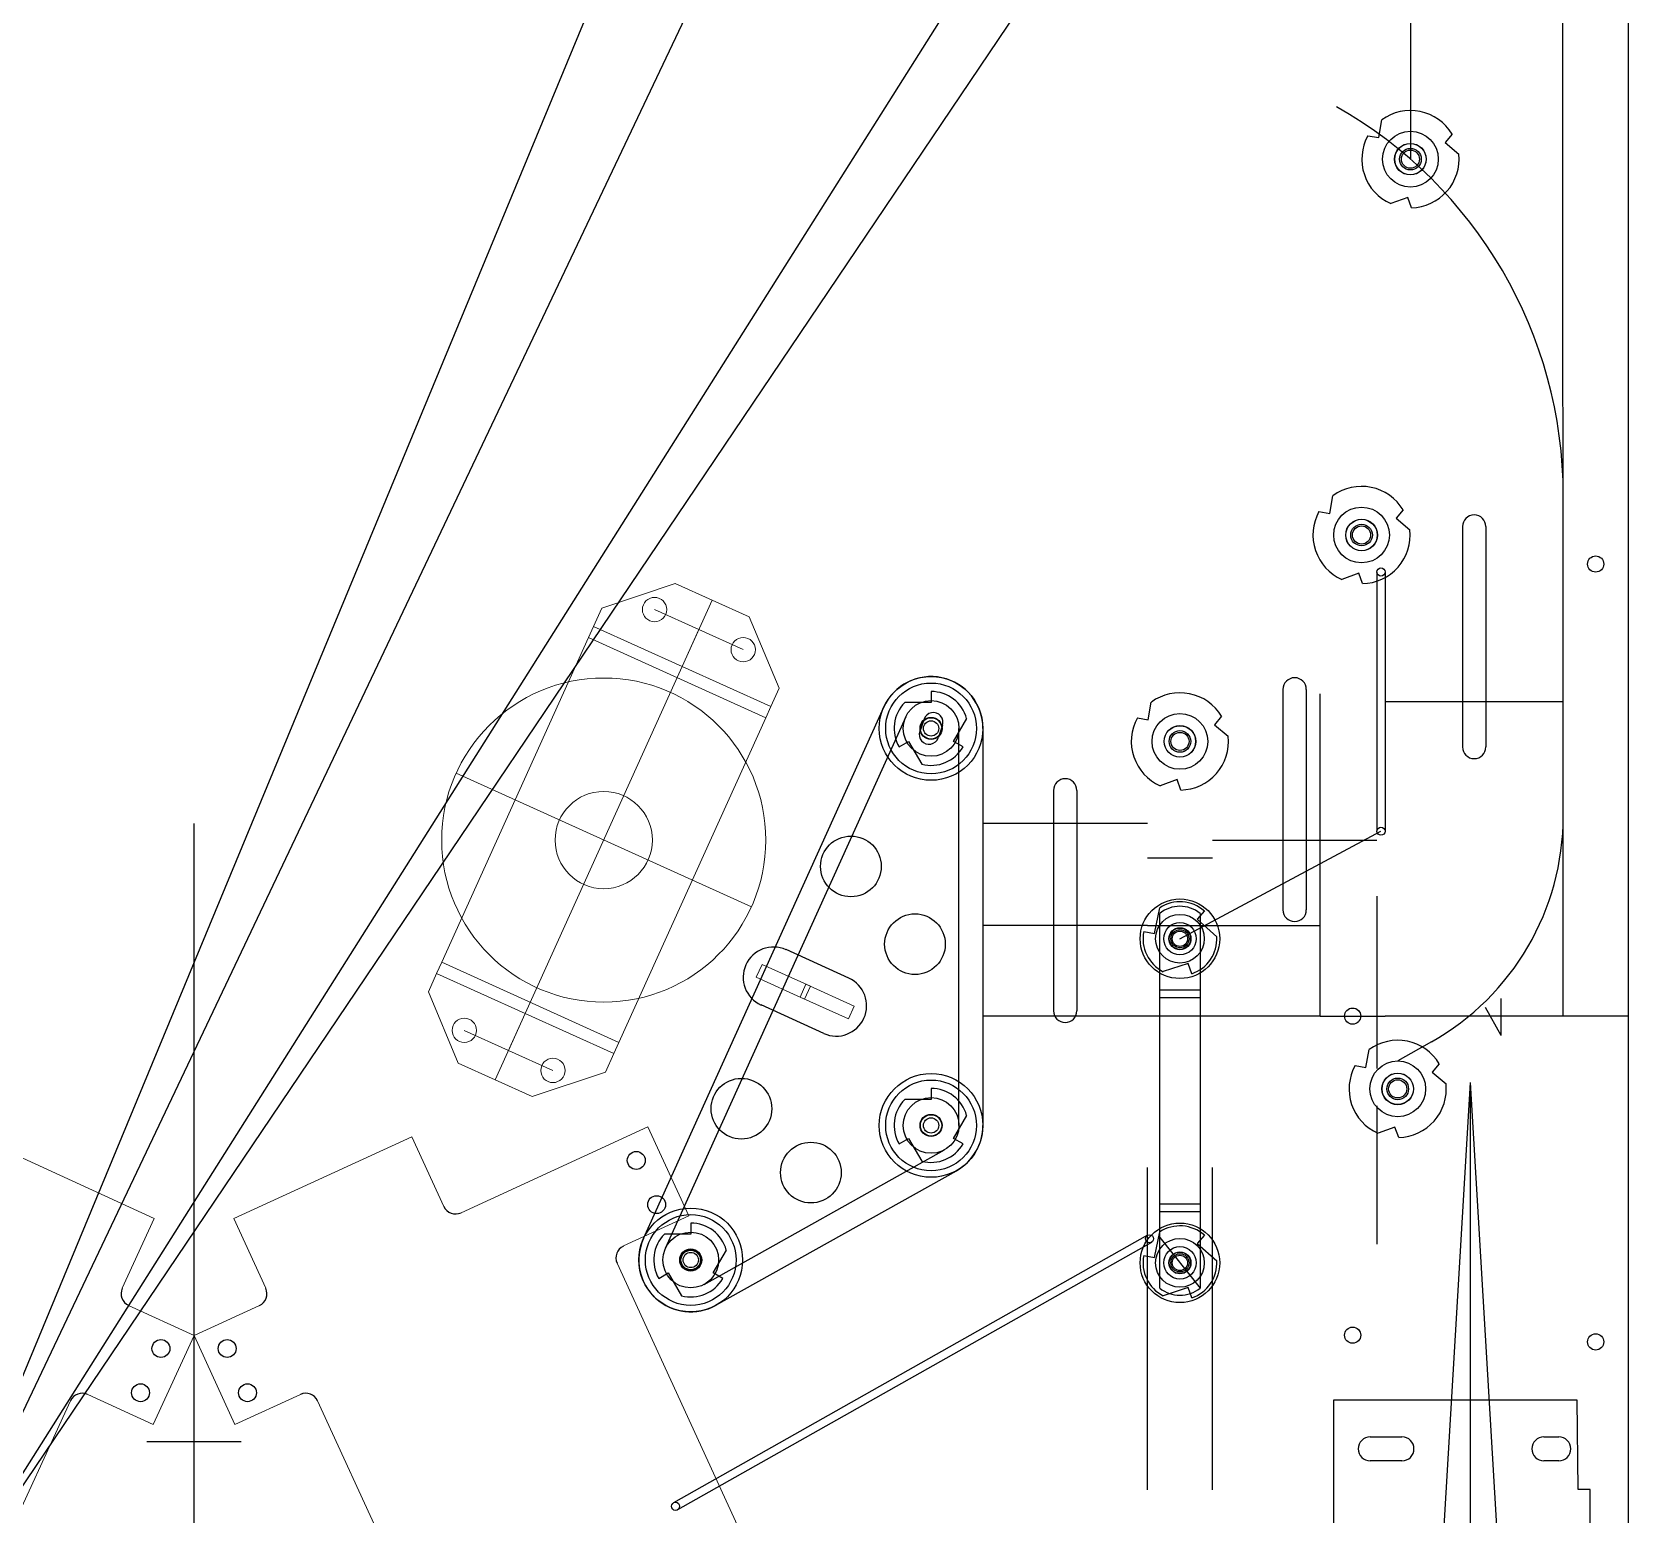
# Model space of a CAD drawing. Extents: x 0 to 20.4, y 0 to 42.
# Drawn here: x 7.94 to 20.25, y 7.67 to 19.1 of the extents above; entities that cross this region are included whole.
import ezdxf

# ---------------------------------------------------------------- set-up
doc = ezdxf.new("R2010")
doc.units = 0
doc.header["$LTSCALE"] = 5
doc.header["$MEASUREMENT"] = 0
for name, color, linetype in [('Z0_BALLGEOM', 6, 'Continuous'), ('Z0_BOTCOMP', 4, 'Continuous'), ('Z0_CUT500', 5, 'Continuous'), ('Z0_CUTFLUTE', 5, 'Continuous'), ('Z0_PLASTICS', 37, 'Continuous'), ('Z0_RUBBER', 2, 'Continuous'), ('Z0_TOPCOMP', 6, 'Continuous'), ('Z0_WOODOUTLINE', 5, 'Continuous')]:
    doc.layers.add(name, color=color, linetype=linetype)

msp = doc.modelspace()

# ---------------------------------------------------------------- linework, layer by layer
at = {"layer": 'Z0_BALLGEOM', "color": 6, "linetype": 'Continuous', "lineweight": 25}
msp.add_line((17.796, 22.614), (6.958, 6.548), dxfattribs=at)
at = {"layer": 'Z0_BALLGEOM', "color": 5, "linetype": 'Continuous', "lineweight": 25}
for p, q in [((9.188, 5.548), (9.188, 13)), ((8.824, 8.233), (9.551, 8.233))]:
    msp.add_line(p, q, dxfattribs=at)
at = {"layer": 'Z0_BOTCOMP', "color": 4, "linetype": 'Continuous', "lineweight": 25}
for p, q in [((18.327, 18.289), (18.351, 18.426)), ((18.243, 18.304), (18.327, 18.289)), ((18.892, 18.317), (18.838, 18.252)), ((18.838, 18.252), (18.944, 18.162)), ((18.55, 17.828), (18.419, 17.78)), ((18.579, 17.748), (18.55, 17.828)), ((17.949, 15.39), (17.973, 15.527)), ((17.865, 15.405), (17.949, 15.39)), ((18.515, 15.418), (18.46, 15.353)), ((18.46, 15.353), (18.567, 15.263)), ((18.172, 14.929), (18.041, 14.881)), ((18.201, 14.849), (18.172, 14.929)), ((14.873, 13.932), (14.67, 13.932)), ((14.873, 14.017), (14.873, 13.932)), ((16.548, 13.798), (16.572, 13.935)), ((15.047, 13.632), (15.148, 13.808)), ((16.465, 13.813), (16.548, 13.798)), ((17.114, 13.826), (17.059, 13.761)), ((17.059, 13.761), (17.166, 13.672)), ((14.627, 13.59), (14.7, 13.632)), ((14.7, 13.632), (14.802, 13.456)), ((15.12, 13.59), (15.047, 13.632)), ((16.771, 13.337), (16.641, 13.29)), ((16.8, 13.257), (16.771, 13.337)), ((16.597, 12.15), (16.637, 12.349)), ((16.982, 12.324), (16.925, 12.26)), ((16.925, 12.26), (17.078, 12.125)), ((16.514, 12.167), (16.597, 12.15)), ((16.857, 11.92), (16.664, 11.856)), ((16.884, 11.84), (16.857, 11.92)), ((18.228, 11.118), (18.253, 11.255)), ((18.145, 11.133), (18.228, 11.118)), ((18.794, 11.146), (18.74, 11.081)), ((18.74, 11.081), (18.846, 10.992)), ((14.873, 10.87), (14.67, 10.87)), ((14.873, 10.955), (14.873, 10.87)), ((15.047, 10.57), (15.148, 10.746)), ((18.452, 10.657), (18.321, 10.61)), ((18.481, 10.577), (18.452, 10.657)), ((14.627, 10.527), (14.7, 10.57)), ((14.7, 10.57), (14.802, 10.394)), ((15.12, 10.527), (15.047, 10.57)), ((13.019, 9.917), (13.019, 9.832)), ((13.019, 9.832), (12.816, 9.832)), ((16.597, 9.65), (16.637, 9.849)), ((16.982, 9.824), (16.925, 9.76)), ((16.925, 9.76), (17.078, 9.625)), ((13.192, 9.532), (13.294, 9.708)), ((16.514, 9.667), (16.597, 9.65)), ((12.772, 9.49), (12.846, 9.532)), ((12.846, 9.532), (12.947, 9.356)), ((13.266, 9.49), (13.192, 9.532)), ((16.857, 9.42), (16.664, 9.356)), ((16.884, 9.34), (16.857, 9.42)), ((19.858, 8.552), (17.978, 8.552)), ((17.978, 8.552), (17.978, 3.702)), ((19.865, 7.862), (19.858, 8.552)), ((18.261, 8.267), (18.506, 8.267)), ((19.601, 8.267), (19.716, 8.267)), ((18.168, 8.175), (18.168, 8.175)), ((18.598, 8.175), (18.598, 8.175)), ((19.508, 8.175), (19.508, 8.175)), ((19.808, 8.175), (19.808, 8.175)), ((18.506, 8.082), (18.261, 8.082)), ((19.716, 8.082), (19.601, 8.082)), ((19.958, 7.862), (19.865, 7.862)), ((19.958, 3.702), (19.958, 7.862))]:
    msp.add_line(p, q, dxfattribs=at)
at = {"layer": 'Z0_BOTCOMP', "color": 4, "linetype": 'Continuous', "lineweight": 5}
for p, q in [((12.9, 14.851), (12.334, 14.661)), ((13.47, 14.593), (12.9, 14.851)), ((12.27, 14.519), (12.334, 14.661)), ((12.953, 14.209), (13.185, 14.722)), ((13.424, 14.34), (12.74, 14.649)), ((13.701, 14.043), (13.47, 14.593)), ((12.231, 14.433), (11.098, 11.928)), ((12.27, 14.519), (12.231, 14.433)), ((13.598, 13.815), (12.231, 14.433)), ((12.231, 14.433), (13.598, 13.815)), ((13.637, 13.9), (12.27, 14.519)), ((13.082, 14.494), (12.953, 14.209)), ((12.953, 14.209), (11.743, 11.533)), ((13.637, 13.9), (13.701, 14.043)), ((12.465, 11.309), (13.598, 13.815)), ((13.598, 13.815), (13.637, 13.9)), ((13.487, 12.356), (11.209, 13.386)), ((10.995, 11.7), (11.059, 11.842)), ((11.059, 11.842), (11.098, 11.928)), ((12.426, 11.224), (11.059, 11.842)), ((11.098, 11.928), (12.465, 11.309)), ((11.098, 11.928), (12.465, 11.309)), ((11.226, 11.149), (10.995, 11.7)), ((11.743, 11.533), (11.511, 11.021)), ((11.743, 11.533), (11.614, 11.248)), ((11.956, 11.094), (11.272, 11.403)), ((12.362, 11.082), (12.426, 11.224)), ((12.465, 11.309), (12.426, 11.224)), ((11.796, 10.892), (11.226, 11.149)), ((12.362, 11.082), (11.796, 10.892)), ((12.689, 10.659), (11.247, 9.996)), ((12.689, 10.659), (13.005, 9.972)), ((8.88, 9.951), (7.507, 10.582)), ((9.495, 9.951), (10.868, 10.582)), ((10.868, 10.582), (11.115, 10.045)), ((8.634, 9.414), (8.88, 9.951)), ((9.741, 9.414), (9.495, 9.951)), ((12.5, 9.74), (13.005, 9.972)), ((13.437, 7.461), (12.451, 9.607)), ((8.683, 9.281), (9.188, 9.049)), ((9.692, 9.281), (9.188, 9.049)), ((8.872, 8.363), (9.188, 9.049)), ((9.503, 8.363), (9.188, 9.049)), ((7.248, 6.399), (8.234, 8.545)), ((8.872, 8.363), (8.367, 8.595)), ((9.503, 8.363), (10.008, 8.595)), ((11.127, 6.399), (10.141, 8.545))]:
    msp.add_line(p, q, dxfattribs=at)
at = {"layer": 'Z0_BOTCOMP', "color": 4, "linetype": 'Continuous', "lineweight": 25}
for centre, radius in [((18.571, 18.123), 0.121), ((18.571, 18.123), 0.0835), ((18.194, 15.224), 0.121), ((18.194, 15.224), 0.0835), ((14.873, 13.732), 0.085), ((14.873, 13.732), 0.059), ((16.793, 13.632), 0.121), ((16.793, 13.632), 0.0835), ((16.793, 12.11), 0.085), ((16.793, 12.11), 0.059), ((18.473, 10.952), 0.121), ((18.473, 10.952), 0.0835), ((14.873, 10.67), 0.085), ((14.873, 10.67), 0.059), ((12.599, 10.4), 0.069), ((12.756, 10.059), 0.069), ((13.019, 9.632), 0.085), ((13.019, 9.632), 0.059), ((16.793, 9.61), 0.085), ((16.793, 9.61), 0.059), ((8.932, 8.949), 0.069), ((9.443, 8.949), 0.069), ((8.775, 8.608), 0.069), ((9.6, 8.608), 0.069)]:
    msp.add_circle(centre, radius, dxfattribs=at)
at = {"layer": 'Z0_BOTCOMP', "color": 4, "linetype": 'Continuous', "lineweight": 5}
for centre, radius in [((12.74, 14.649), 0.0938), ((13.424, 14.34), 0.0938), ((12.348, 12.871), 1.25), ((12.348, 12.871), 0.375), ((11.272, 11.403), 0.0938), ((11.956, 11.094), 0.0938)]:
    msp.add_circle(centre, radius, dxfattribs=at)
at = {"layer": 'Z0_BOTCOMP', "color": 4, "linetype": 'Continuous', "lineweight": 25}
for centre, radius, start, end in [((18.571, 18.123), 0.375, 31.1354, 126.023), ((18.571, 18.123), 0.375, 151.1354, -113.977), ((18.571, 18.123), 0.375, -88.8646, 6.023), ((18.194, 15.224), 0.375, 31.1354, 126.023), ((18.194, 15.224), 0.375, 151.1354, -113.977), ((18.194, 15.224), 0.375, -88.8646, 6.023), ((14.873, 13.732), 0.285, 135.4321, -150), ((14.873, 13.732), 0.285, 15.4321, 90), ((16.793, 13.632), 0.375, 31.1354, 126.023), ((16.793, 13.632), 0.375, 151.1354, -113.977), ((16.793, 13.632), 0.375, -88.8646, 6.023), ((14.873, 13.732), 0.285, -104.5679, -30), ((16.793, 12.11), 0.285, 48.5559, 123.1238), ((16.793, 12.11), 0.285, 168.5559, -116.8762), ((16.793, 12.11), 0.285, -71.4441, 3.1238), ((18.473, 10.952), 0.375, 31.1354, 126.023), ((18.473, 10.952), 0.375, 151.1354, -113.977), ((18.473, 10.952), 0.375, -88.8646, 6.023), ((14.873, 10.67), 0.285, 135.4321, -150), ((14.873, 10.67), 0.285, 15.4321, 90), ((14.873, 10.67), 0.285, -104.5679, -30), ((11.206, 10.087), 0.1, -155.3152, -65.3152), ((13.019, 9.632), 0.285, 15.4321, 90), ((16.793, 9.61), 0.285, 48.5559, 123.1238), ((12.542, 9.649), 0.1, 114.6848, -155.3152), ((13.019, 9.632), 0.285, 135.4321, -150), ((16.793, 9.61), 0.285, 168.5559, -116.8762), ((16.793, 9.61), 0.285, -71.4441, 3.1238), ((13.019, 9.632), 0.285, -104.5679, -30), ((8.725, 9.372), 0.1, 155.3152, -114.6848), ((9.65, 9.372), 0.1, -65.3152, 24.6848), ((8.325, 8.504), 0.1, 65.3152, 155.3152), ((10.05, 8.504), 0.1, 24.6848, 114.6848), ((18.261, 8.175), 0.0925, 90, 180), ((18.506, 8.175), 0.0925, 0, 90), ((19.601, 8.175), 0.0925, 90, 180), ((19.716, 8.175), 0.0925, 0, 90), ((18.261, 8.175), 0.0925, 180, -90), ((18.506, 8.175), 0.0925, -90, 0), ((19.601, 8.175), 0.0925, 180, -90), ((19.716, 8.175), 0.0925, -90, 0)]:
    msp.add_arc(centre, radius, start, end, dxfattribs=at)
at = {"layer": 'Z0_CUT500', "color": 5, "linetype": 'Continuous', "lineweight": 25}
for p, q in [((18.973, 15.289), (18.973, 13.589)), ((19.153, 15.289), (19.153, 13.589)), ((17.588, 14.033), (17.588, 12.333)), ((17.768, 14.033), (17.768, 12.333)), ((17.875, 11.513), (17.875, 14)), ((19.75, 11.513), (19.75, 14)), ((15.818, 13.254), (15.818, 11.554)), ((15.998, 13.254), (15.998, 11.554)), ((16.543, 12.213), (15.273, 12.213)), ((16.543, 12.213), (16.606, 12.213)), ((16.606, 12.213), (17.875, 12.213)), ((14.239, 11.807), (13.755, 12.026)), ((14.046, 11.38), (13.562, 11.599)), ((17.875, 11.513), (15.273, 11.513)), ((17.875, 11.513), (18.375, 11.513)), ((19.75, 11.513), (18.375, 11.513)), ((20.25, 11.513), (19.75, 11.513)), ((16.543, 7.858), (16.543, 10.345)), ((17.043, 7.858), (17.043, 10.345))]:
    msp.add_line(p, q, dxfattribs=at)
for centre, radius in [((18.571, 18.123), 0.122), ((18.194, 15.224), 0.122), ((20, 15), 0.0625), ((14.873, 13.732), 0.0825), ((16.793, 13.632), 0.122), ((14.255, 12.668), 0.234), ((14.749, 12.068), 0.234), ((16.793, 12.11), 0.0825), ((18.125, 11.513), 0.0625), ((13.41, 10.799), 0.234), ((18.473, 10.952), 0.122), ((14.873, 10.67), 0.0825), ((13.946, 10.306), 0.234), ((13.019, 9.632), 0.0825), ((16.793, 9.61), 0.0825), ((18.125, 9.052), 0.0625), ((20, 9), 0.0625)]:
    msp.add_circle(centre, radius, dxfattribs=at)
for centre, radius, start, end in [((19.063, 15.289), 0.09, 0, 180), ((17.678, 14.033), 0.09, 0, 180), ((19.063, 13.589), 0.09, 180, 0), ((15.908, 13.254), 0.09, 0, 180), ((17.678, 12.333), 0.09, 180, 0), ((13.658, 11.812), 0.234, 65.6633, -114.3367), ((14.142, 11.593), 0.234, -114.3367, 65.6633), ((15.908, 11.554), 0.09, 180, 0)]:
    msp.add_arc(centre, radius, start, end, dxfattribs=at)
at = {"layer": 'Z0_CUTFLUTE', "color": 6, "linetype": 'Continuous', "lineweight": 25}
for p in [(18.629, 4.165), (19.441, 4.165), (19.035, 4.165)]:
    msp.add_line(p, (19.035, 11), dxfattribs=at)
at = {"layer": 'Z0_PLASTICS', "color": 37, "linetype": 'Continuous', "lineweight": 25}
for p, q in [((12.655, 9.797), (14.509, 13.897)), ((15.273, 13.732), (15.273, 10.67)), ((13.214, 9.283), (15.069, 10.321))]:
    msp.add_line(p, q, dxfattribs=at)
at = {"layer": 'Z0_PLASTICS', "color": 34, "linetype": 'Continuous', "lineweight": 25}
for p, q in [((14.819, 13.804), (14.786, 13.709)), ((14.961, 13.755), (14.928, 13.66))]:
    msp.add_line(p, q, dxfattribs=at)
at = {"layer": 'Z0_PLASTICS', "color": 37, "linetype": 'Continuous', "lineweight": 25}
msp.add_circle((13.019, 9.632), 0.075, dxfattribs=at)
for centre, start, end in [((14.873, 13.732), 0, 155.6633), ((14.873, 10.67), -60.7714, 0), ((13.019, 9.632), 155.6633, -60.7714)]:
    msp.add_arc(centre, 0.4, start, end, dxfattribs=at)
at = {"layer": 'Z0_PLASTICS', "color": 34, "linetype": 'Continuous', "lineweight": 25}
for centre, major_axis, start_param, end_param in [((14.89, 13.779), (0.0245, 0.0709), 4.712389, 7.853982), ((14.857, 13.685), (-0.0709, 0.0245), 0, 3.141593)]:
    msp.add_ellipse(centre, major_axis=major_axis, ratio=1, start_param=start_param, end_param=end_param, dxfattribs=at)
at = {"layer": 'Z0_RUBBER', "color": 2, "linetype": 'Continuous', "lineweight": 25}
for p, q in [((12.655, 9.797), (14.509, 13.897)), ((14.678, 13.821), (12.823, 9.721)), ((15.088, 10.67), (15.088, 13.732)), ((15.273, 13.732), (15.273, 10.67)), ((13.124, 9.444), (14.978, 10.482)), ((13.214, 9.283), (15.069, 10.321))]:
    msp.add_line(p, q, dxfattribs=at)
for centre, radius in [((18.571, 18.123), 0.215), ((18.571, 18.123), 0.07), ((18.194, 15.224), 0.215), ((18.194, 15.224), 0.07), ((14.873, 13.732), 0.4), ((14.873, 13.732), 0.215), ((16.793, 13.632), 0.215), ((16.793, 13.632), 0.07), ((16.793, 12.11), 0.307), ((16.793, 12.11), 0.125), ((18.473, 10.952), 0.215), ((14.873, 10.67), 0.4), ((18.473, 10.952), 0.07), ((14.873, 10.67), 0.215), ((13.019, 9.632), 0.4), ((16.793, 9.61), 0.307), ((13.019, 9.632), 0.215), ((16.793, 9.61), 0.125)]:
    msp.add_circle(centre, radius, dxfattribs=at)
at = {"layer": 'Z0_TOPCOMP', "color": 6, "linetype": 'Continuous', "lineweight": 25}
for p, q in [((6.958, 6.548), (20, 38)), ((6.958, 6.548), (20, 34)), ((19.75, 13.056), (19.739, 29)), ((6.958, 6.548), (19.353, 26.172)), ((18.571, 19.899), (18.571, 18.123)), ((18.313, 14.939), (18.313, 12.939)), ((18.375, 14.939), (18.375, 12.939)), ((18.375, 13.939), (19.75, 13.939)), ((16.543, 13), (15.273, 13)), ((16.793, 12.11), (18.344, 12.939)), ((18.313, 12.867), (17.043, 12.867)), ((16.543, 12.735), (17.043, 12.735)), ((18.313, 12.439), (18.313, 11.109)), ((16.637, 9.415), (16.637, 12.305)), ((16.949, 12.305), (16.949, 9.415)), ((16.637, 11.716), (16.949, 11.716)), ((16.637, 11.654), (16.637, 11.716)), ((16.949, 11.716), (16.949, 11.654)), ((16.949, 11.654), (16.637, 11.654)), ((19.272, 11.363), (19.149, 11.58)), ((19.272, 11.363), (19.272, 11.65)), ((18.733, 11.314), (18.473, 11.167)), ((18.313, 10.822), (18.313, 9.753)), ((16.637, 10.004), (16.637, 10.066)), ((16.637, 10.066), (16.949, 10.066)), ((16.949, 10.004), (16.637, 10.004)), ((16.949, 10.066), (16.949, 10.004)), ((16.543, 9.823), (12.886, 7.759)), ((16.574, 9.768), (12.917, 7.705)), ((16.637, 9.805), (16.949, 9.414))]:
    msp.add_line(p, q, dxfattribs=at)
at = {"layer": 'Z0_TOPCOMP', "color": 6, "linetype": 'Continuous', "lineweight": 5}
for p, q in [((13.525, 11.813), (13.57, 11.912)), ((13.57, 11.912), (13.943, 11.744)), ((13.898, 11.644), (13.525, 11.813)), ((13.863, 11.66), (13.908, 11.759)), ((13.943, 11.744), (13.898, 11.644)), ((13.908, 11.759), (14.281, 11.59)), ((14.236, 11.491), (13.863, 11.66)), ((14.281, 11.59), (14.236, 11.491))]:
    msp.add_line(p, q, dxfattribs=at)
at = {"layer": 'Z0_TOPCOMP', "color": 6, "linetype": 'Continuous', "lineweight": 25}
for centre, radius in [((18.344, 14.939), 0.0312), ((14.873, 13.732), 0.35), ((18.344, 12.939), 0.0312), ((16.793, 12.11), 0.188), ((16.793, 12.11), 0.07), ((14.873, 10.67), 0.35), ((13.019, 9.632), 0.35), ((16.558, 9.796), 0.0312), ((16.793, 9.61), 0.188), ((16.793, 9.61), 0.07), ((12.902, 7.732), 0.0312)]:
    msp.add_circle(centre, radius, dxfattribs=at)
for centre, radius, start, end in [((16.304, 15.528), 3.446, -0.0001, 60.5133), ((17.75, 13.056), 2, -60.5615, -0.0001), ((16.793, 12.11), 0.25, 51.3178, 128.6822), ((16.793, 9.61), 0.25, -128.6822, -51.3178)]:
    msp.add_arc(centre, radius, start, end, dxfattribs=at)
at = {"layer": 'Z0_WOODOUTLINE', "color": 5, "linetype": 'Continuous', "lineweight": 25}
msp.add_line((20.25, 42), (20.25, 4.165), dxfattribs=at)

doc.saveas('drawing.dxf')
